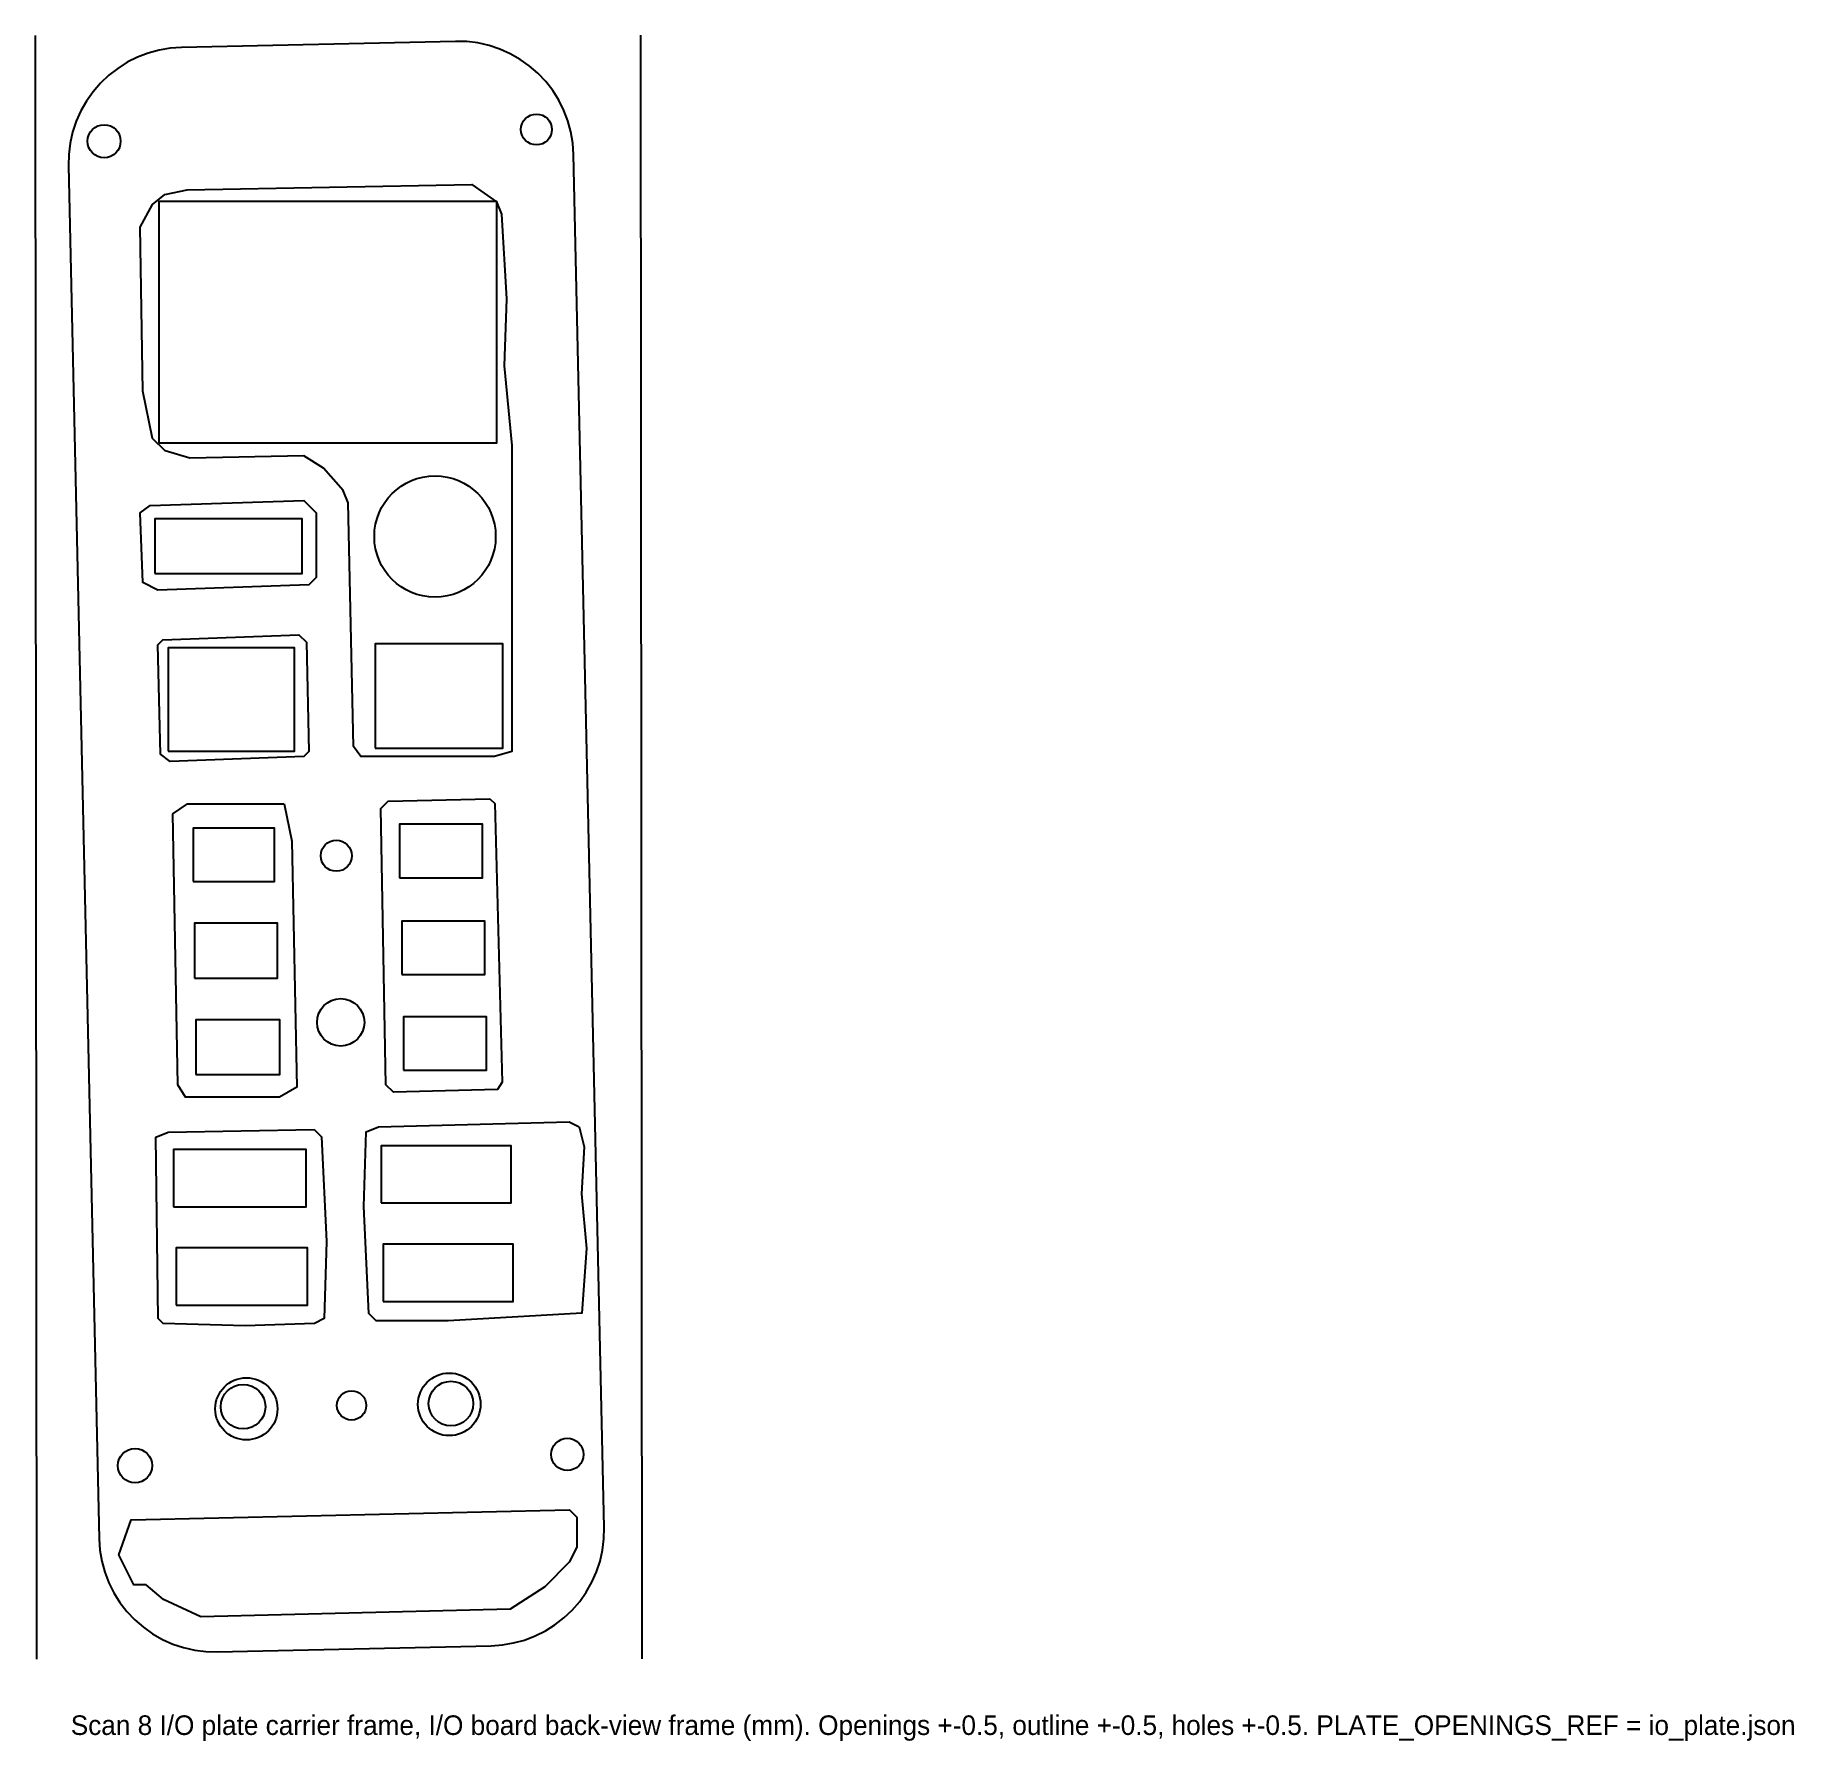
# Model space of a CAD drawing. Header units: millimetres. Extents: x 22 to 202, y -15 to 159.
import ezdxf

# ---------------------------------------------------------------- set-up
doc = ezdxf.new("R2010")
doc.units = ezdxf.units.MM
for name, color, linetype in [('HOLES', 3, 'Continuous'), ('NOTES', 7, 'Continuous'), ('OPENINGS', 1, 'Continuous'), ('OUTLINE', 7, 'Continuous'), ('PLATE_OPENINGS_REF', 2, 'Continuous'), ('RAILS', 8, 'Continuous')]:
    doc.layers.add(name, color=color, linetype=linetype)

msp = doc.modelspace()

# ---------------------------------------------------------------- linework, layer by layer
at = {"layer": 'HOLES'}
for centre, radius in [((73.39, 149.63), 1.58), ((29.2, 148.43), 1.69), ((52.93, 75.41), 1.59), ((53.38, 58.38), 2.42), ((54.49, 19.23), 1.5), ((32.36, 13.08), 1.75), ((76.55, 14.22), 1.65)]:
    msp.add_circle(centre, radius, dxfattribs=at)
at = {"layer": 'OPENINGS'}
for points in [[(35.4, 142.97), (37.68, 143.48), (66.79, 144.01), (69.32, 142.23), (69.83, 140.96), (70.34, 132.32), (70.09, 125.46), (70.86, 117.33), (70.89, 86.07), (69.11, 85.56), (55.45, 85.55), (54.69, 86.57), (54.16, 111.47), (53.65, 112.74), (51.63, 115.03), (49.6, 116.29), (37.96, 116.03), (35.43, 116.79), (34.16, 118.06), (33.14, 122.89), (32.88, 139.66), (34.14, 141.95)], [(50.87, 110.45), (50.88, 103.84), (50.12, 103.08), (34.68, 102.56), (33.16, 103.32), (32.9, 110.44), (33.91, 111.2), (49.6, 111.72)], [(49.87, 97.24), (50.13, 86.05), (49.63, 85.55), (35.96, 85.03), (34.95, 85.79), (34.68, 96.97), (35.19, 97.48), (49.11, 98)], [(68.61, 81.24), (69.12, 80.73), (69.9, 52.27), (69.4, 51.51), (58.77, 51.25), (58.01, 52.01), (57.48, 80.22), (58.24, 80.98)], [(47.61, 80.72), (48.37, 76.91), (48.89, 51.75), (47.12, 50.73), (37.51, 50.72), (36.75, 51.99), (36.22, 79.69), (37.73, 80.71)], [(50.67, 47.43), (51.43, 46.67), (51.94, 35.99), (51.7, 28.12), (50.69, 27.61), (43.6, 27.35), (35.25, 27.6), (34.74, 28.1), (34.47, 46.65), (35.74, 47.16)], [(77.75, 47.71), (78.26, 45.67), (78.01, 40.84), (78.52, 35.25), (78.02, 28.65), (64.35, 27.87), (57.01, 27.87), (56.25, 28.63), (55.74, 39.56), (55.99, 47.18), (57.25, 47.69), (76.74, 48.21)], [(77.53, 7.81), (77.53, 4.76), (76.78, 3.23), (74.25, 0.69), (70.71, -1.6), (39.07, -2.39), (35.27, -0.61), (33.5, 0.91), (32.23, 0.91), (30.71, 3.96), (31.97, 7.52), (76.77, 8.57)]]:
    msp.add_lwpolyline(points, close=True, dxfattribs=at)
for centre, radius in [((43.74, 18.88), 3.18), ((64.48, 19.34), 3.2)]:
    msp.add_circle(centre, radius, dxfattribs=at)
at = {"layer": 'OUTLINE'}
msp.add_lwpolyline([(77.19, 147.08), (77.11, 148.24), (76.92, 149.38), (76.61, 150.5), (76.19, 151.58), (75.67, 152.62), (75.05, 153.61), (74.34, 154.52), (73.54, 155.37), (72.66, 156.13), (71.72, 156.8), (70.71, 157.37), (69.65, 157.85), (68.54, 158.21), (67.41, 158.47), (66.26, 158.61), (65.1, 158.64), (37.12, 158.02), (35.96, 157.94), (34.81, 157.74), (33.69, 157.43), (32.61, 157.02), (31.57, 156.5), (30.59, 155.88), (29.67, 155.17), (28.83, 154.37), (28.07, 153.49), (27.4, 152.54), (26.82, 151.53), (26.35, 150.47), (25.98, 149.37), (25.72, 148.24), (25.58, 147.09), (25.55, 145.93), (28.68, 5.61), (28.76, 4.45), (28.96, 3.31), (29.26, 2.19), (29.68, 1.1), (30.2, 0.07), (30.82, -0.92), (31.53, -1.83), (32.33, -2.68), (33.21, -3.44), (34.16, -4.11), (35.16, -4.68), (36.23, -5.16), (37.33, -5.52), (38.46, -5.78), (39.61, -5.92), (40.77, -5.96), (68.76, -5.33), (69.91, -5.25), (71.06, -5.05), (72.18, -4.75), (73.26, -4.33), (74.3, -3.81), (75.28, -3.19), (76.2, -2.48), (77.04, -1.68), (77.81, -0.8), (78.48, 0.15), (79.05, 1.16), (79.52, 2.22), (79.89, 3.32), (80.15, 4.45), (80.29, 5.6), (80.32, 6.76)], close=True, dxfattribs=at)
at = {"layer": 'PLATE_OPENINGS_REF'}
for points in [[(34.8, 117.62), (69.35, 117.62), (69.35, 142.27), (34.8, 142.27)], [(34.39, 104.25), (49.45, 104.25), (49.45, 109.84), (34.39, 109.84)], [(56.9, 86.41), (69.94, 86.41), (69.94, 97.07), (56.9, 97.07)], [(35.75, 86.11), (48.66, 86.11), (48.66, 96.67), (35.75, 96.67)], [(38.29, 72.77), (46.63, 72.77), (46.63, 78.23), (38.29, 78.23)], [(59.4, 73.16), (67.88, 73.16), (67.88, 78.62), (59.4, 78.62)], [(38.44, 62.91), (46.92, 62.91), (46.92, 68.5), (38.44, 68.5)], [(59.62, 63.27), (68.1, 63.27), (68.1, 68.73), (59.62, 68.73)], [(38.56, 53.05), (47.17, 53.05), (47.17, 58.65), (38.56, 58.65)], [(59.79, 53.48), (68.27, 53.48), (68.27, 58.94), (59.79, 58.94)], [(36.3, 39.54), (49.84, 39.54), (49.84, 45.38), (36.3, 45.38)], [(57.52, 39.92), (70.8, 39.92), (70.8, 45.77), (57.52, 45.77)], [(36.57, 29.48), (49.99, 29.48), (49.99, 35.33), (36.57, 35.33)], [(57.73, 29.86), (71.02, 29.86), (71.02, 35.7), (57.73, 35.7)]]:
    msp.add_lwpolyline(points, close=True, dxfattribs=at)
for centre, radius in [((63.02, 108.03), 6.2), ((64.65, 19.42), 2.28), ((43.41, 19.1), 2.28)]:
    msp.add_circle(centre, radius, dxfattribs=at)
at = {"layer": 'RAILS'}
for p, q in [((22.15, 159.22), (22.29, -6.72)), ((84.01, 159.27), (84.15, -6.67))]:
    msp.add_line(p, q, dxfattribs=at)

# ---------------------------------------------------------------- texts
at = {"layer": 'NOTES'}
msp.add_text('Scan 8 I/O plate carrier frame, I/O board back-view frame (mm). Openings +-0.5, outline +-0.5, holes +-0.5. PLATE_OPENINGS_REF = io_plate.json', height=2, dxfattribs=at).set_placement((25.79, -14.45))

doc.saveas('drawing.dxf')
